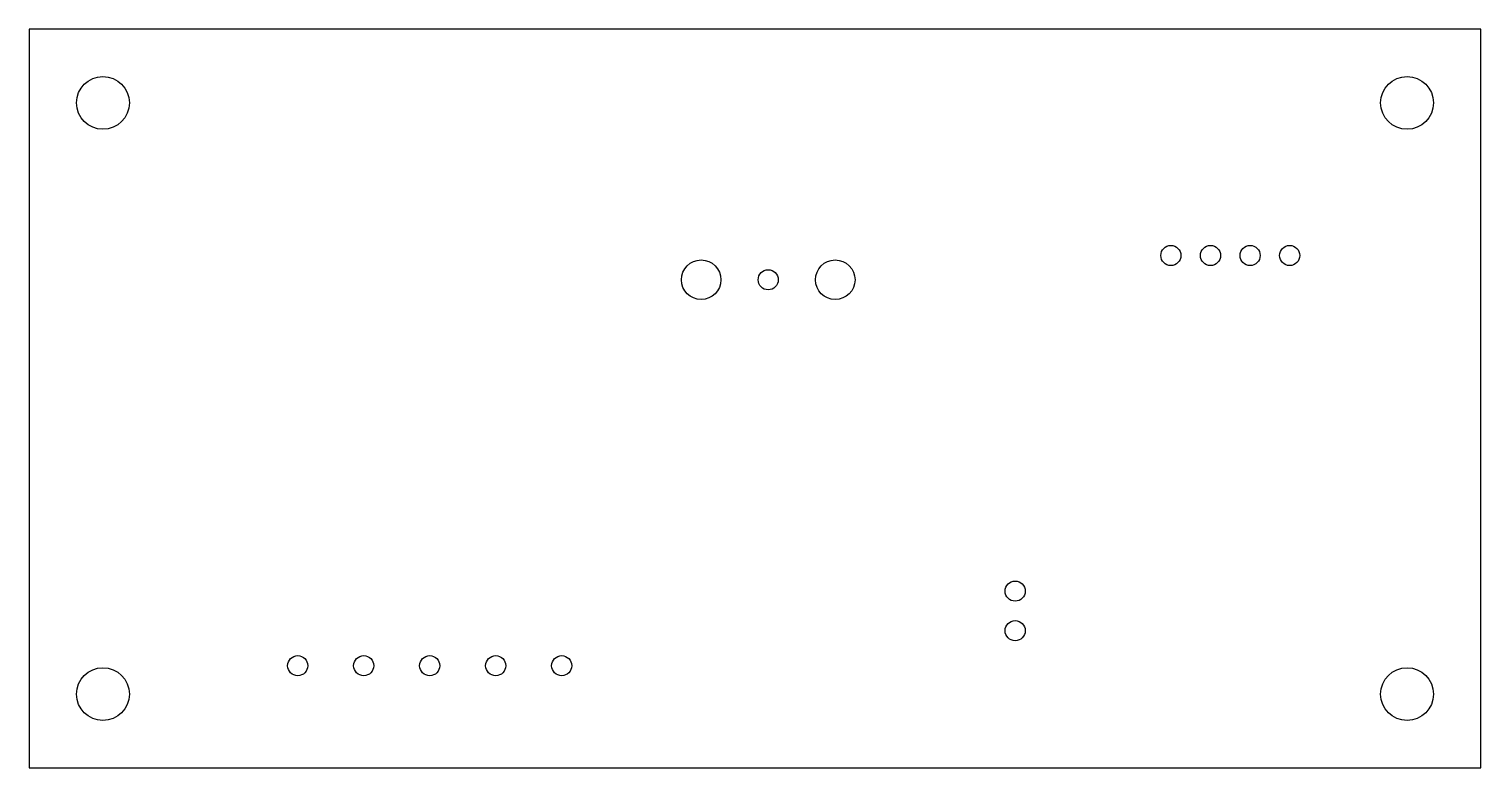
# Model space of a CAD drawing. Extents: x 17 to 72, y -43.5 to -15.5.
import ezdxf

# ---------------------------------------------------------------- set-up
doc = ezdxf.new("R2010")
doc.units = 0
doc.layers.get('0').update_dxf_attribs({"linetype": 'CONTINUOUS'})
doc.layers.add('BLACK', color=7, linetype='CONTINUOUS')

msp = doc.modelspace()

# ---------------------------------------------------------------- linework, layer by layer
at = {"linetype": 'CONTINUOUS'}
for centre in [(19.8, -18.3), (69.2, -18.3), (19.8, -40.7), (69.2, -40.7)]:
    msp.add_circle(centre, 1, dxfattribs=at)
at = {"layer": 'BLACK', "linetype": 'CONTINUOUS'}
for p, q in [((72, -15.5), (17, -15.5)), ((17, -15.5), (17, -43.5)), ((72, -43.5), (72, -15.5)), ((17, -43.5), (72, -43.5))]:
    msp.add_line(p, q, dxfattribs=at)
at = {"layer": 'BLACK'}
for centre, radius in [((60.254, -24.082), 0.381), ((61.754, -24.082), 0.381), ((63.254, -24.082), 0.381), ((64.754, -24.082), 0.381), ((42.46, -25), 0.75), ((45, -25), 0.381), ((47.54, -25), 0.75), ((54.356, -36.798), 0.381), ((54.356, -38.298), 0.381), ((27.178, -39.624), 0.381), ((29.678, -39.624), 0.381), ((32.178, -39.624), 0.381), ((34.678, -39.624), 0.381), ((37.178, -39.624), 0.381)]:
    msp.add_circle(centre, radius, dxfattribs=at)

doc.saveas('drawing.dxf')
